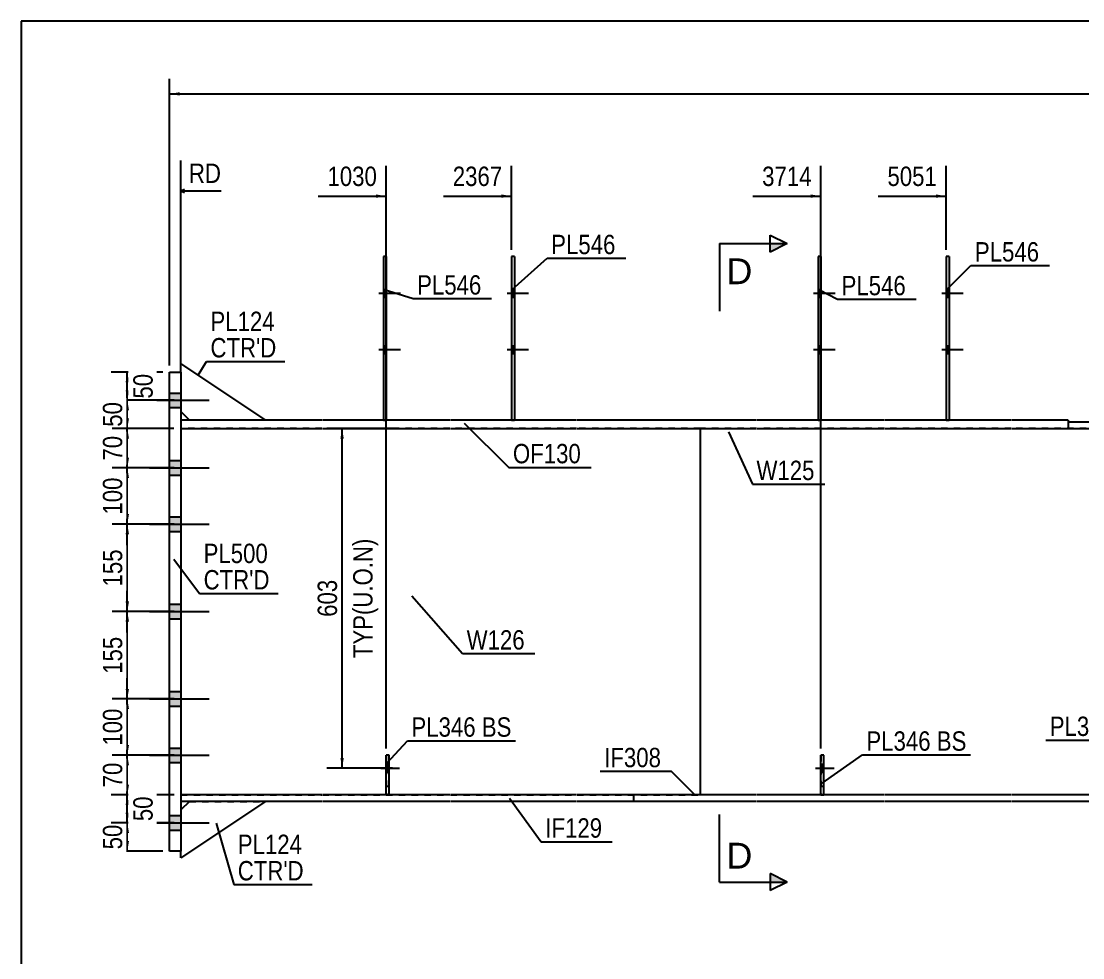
# Model space of a CAD drawing. Header units: millimetres. Extents: x -1024 to -622, y -183 to 94.
# Drawn here: x -1021.9 to -865, y -44.9 to 93.6 of the extents above; entities that cross this region are included whole.
import ezdxf

# ---------------------------------------------------------------- set-up
doc = ezdxf.new("R2010")
doc.units = ezdxf.units.MM
doc.linetypes.add('DXK_LINE_DOT1', pattern=[1.8814, 0.9407, -0.9407])
doc.linetypes.add('DXK_LINE_DOT2', pattern=[3.9198, 1.9599, -1.9599])
doc.styles.add('Arial', font='ARIAL.TTF', dxfattribs={"height": 0.2})
doc.styles.add('Arial Narrow', font='ARIALN.TTF', dxfattribs={"height": 0.2})

# ---------------------------------------------------------------- blocks, each defined once
blk = doc.blocks.new('Unknown-624476722-1210')
at = {"color": 5, "linetype": 'Continuous'}
for p, q in [((-621.94, 93.57), (-1021.94, 93.57)), ((-1021.94, 93.57), (-1021.94, -183.43))]:
    blk.add_line(p, q, dxfattribs=at)
blk = doc.blocks.new('Part-624476722-2063 - 1640')
at = {"color": 2, "linetype": 'Continuous'}
for p, q in [((-949.05, 58.75), (-949.47, 58.75)), ((-949.47, 58.75), (-949.47, 34.58)), ((-949.05, 58.75), (-949.05, 34.58))]:
    blk.add_line(p, q, dxfattribs=at)
at = {"color": 7, "linetype": 'DXK_LINE_DOT1'}
blk.add_line((-949.47, 34.58), (-949.05, 34.58), dxfattribs=at)
blk = doc.blocks.new('Part-624476722-1685 - 1640')
at = {"color": 2, "linetype": 'Continuous'}
for p, q in [((-867.2, 34.33), (-858.87, 34.33)), ((-867.2, 34.33), (-867.2, 33.33)), ((-867.2, 33.33), (-858.87, 33.33)), ((-858.77, 34.33), (-839.93, 34.33)), ((-858.77, 33.33), (-839.93, 33.33)), ((-839.83, 34.33), (-821.25, 34.33)), ((-839.83, 33.33), (-821.25, 33.33)), ((-821.15, 34.33), (-804.48, 34.33)), ((-821.15, 33.33), (-804.48, 33.33)), ((-804.38, 34.33), (-778.11, 34.33)), ((-804.38, 33.33), (-778.11, 33.33)), ((-778.01, 34.33), (-769.68, 34.33)), ((-778.01, 33.33), (-769.68, 33.33)), ((-769.68, 34.33), (-769.68, 33.33))]:
    blk.add_line(p, q, dxfattribs=at)
blk = doc.blocks.new('Part-624476722-1690 - 1640')
at = {"color": 2, "linetype": 'Continuous'}
for p, q in [((-977.5, 34.58), (-998.33, 34.58)), ((-958.57, 34.58), (-977.4, 34.58)), ((-939.88, 34.58), (-958.47, 34.58)), ((-913.25, 34.58), (-939.78, 34.58)), ((-894.32, 34.58), (-913.15, 34.58)), ((-875.63, 34.58), (-894.22, 34.58)), ((-867.2, 34.58), (-875.53, 34.58)), ((-867.2, 34.58), (-867.2, 33.33)), ((-998.33, 33.33), (-977.5, 33.33)), ((-977.4, 33.33), (-958.57, 33.33)), ((-958.47, 33.33), (-939.88, 33.33)), ((-939.78, 33.33), (-913.25, 33.33)), ((-913.15, 33.33), (-894.32, 33.33)), ((-894.22, 33.33), (-875.63, 33.33)), ((-875.53, 33.33), (-867.2, 33.33))]:
    blk.add_line(p, q, dxfattribs=at)
at = {"color": 7, "linetype": 'DXK_LINE_DOT1'}
blk.add_line((-998.33, 34.58), (-998.33, 33.33), dxfattribs=at)
blk = doc.blocks.new('Part-624476722-2114 - 1640')
at = {"color": 2, "linetype": 'Continuous'}
for p, q in [((-1000, 41.67), (-998.33, 41.67)), ((-1000, -29.17), (-1000, 41.67)), ((-998.33, 41.67), (-998.33, -29.17)), ((-998.33, -29.17), (-1000, -29.17))]:
    blk.add_line(p, q, dxfattribs=at)
blk = doc.blocks.new('Part-624476722-1717 - 1640')
at = {"color": 2, "linetype": 'Continuous'}
blk.add_line((-921.58, 33.33), (-921.58, -20.83), dxfattribs=at)
at = {"color": 7, "linetype": 'DXK_LINE_DOT1'}
for p, q in [((-913.25, 33.33), (-921.58, 33.33)), ((-894.32, 33.33), (-913.15, 33.33)), ((-875.63, 33.33), (-894.22, 33.33)), ((-858.87, 33.33), (-875.53, 33.33)), ((-839.93, 33.33), (-858.77, 33.33)), ((-821.25, 33.33), (-839.83, 33.33)), ((-804.48, 33.33), (-821.15, 33.33)), ((-796.03, 33.33), (-804.38, 33.33)), ((-796.03, 33.33), (-796.03, -20.83)), ((-913.25, -20.83), (-921.58, -20.83)), ((-894.32, -20.83), (-913.15, -20.83)), ((-875.63, -20.83), (-894.22, -20.83)), ((-858.87, -20.83), (-875.53, -20.83)), ((-839.93, -20.83), (-858.77, -20.83)), ((-821.25, -20.83), (-839.83, -20.83)), ((-804.48, -20.83), (-821.15, -20.83)), ((-796.03, -20.83), (-804.38, -20.83))]:
    blk.add_line(p, q, dxfattribs=at)
blk = doc.blocks.new('Part-624476722-1739 - 1640')
at = {"color": 7, "linetype": 'DXK_LINE_DOT1'}
for p, q in [((-977.5, 33.33), (-998.33, 33.33)), ((-998.33, 33.33), (-998.33, -20.83)), ((-958.57, 33.33), (-977.4, 33.33)), ((-939.88, 33.33), (-958.47, 33.33)), ((-921.58, 33.33), (-939.78, 33.33)), ((-998.33, -20.83), (-977.5, -20.83)), ((-977.4, -20.83), (-958.57, -20.83)), ((-958.47, -20.83), (-939.88, -20.83)), ((-939.78, -20.83), (-921.58, -20.83))]:
    blk.add_line(p, q, dxfattribs=at)
at = {"color": 2, "linetype": 'Continuous'}
blk.add_line((-921.58, 33.33), (-921.58, -20.83), dxfattribs=at)
blk = doc.blocks.new('Part-624476722-1761 - 1640')
at = {"color": 2, "linetype": 'Continuous'}
for p, q in [((-913.25, -20.83), (-931.45, -20.83)), ((-931.45, -20.83), (-931.45, -21.83)), ((-913.25, -21.83), (-931.45, -21.83)), ((-894.32, -20.83), (-913.15, -20.83)), ((-894.32, -21.83), (-913.15, -21.83)), ((-875.63, -20.83), (-894.22, -20.83)), ((-875.63, -21.83), (-894.22, -21.83)), ((-858.87, -20.83), (-875.53, -20.83)), ((-858.87, -21.83), (-875.53, -21.83)), ((-839.93, -20.83), (-858.77, -20.83)), ((-839.93, -21.83), (-858.77, -21.83)), ((-821.25, -20.83), (-839.83, -20.83)), ((-821.25, -21.83), (-839.83, -21.83)), ((-812.82, -20.83), (-821.15, -20.83)), ((-812.82, -21.83), (-821.15, -21.83)), ((-812.82, -20.83), (-812.82, -21.83))]:
    blk.add_line(p, q, dxfattribs=at)
blk = doc.blocks.new('Part-624476722-1805 - 1640')
at = {"color": 2, "linetype": 'Continuous'}
for p, q in [((-977.5, -20.83), (-998.33, -20.83)), ((-977.5, -21.83), (-998.33, -21.83)), ((-958.57, -20.83), (-977.4, -20.83)), ((-958.57, -21.83), (-977.4, -21.83)), ((-939.88, -20.83), (-958.47, -20.83)), ((-939.88, -21.83), (-958.47, -21.83)), ((-931.45, -20.83), (-939.78, -20.83)), ((-931.45, -21.83), (-939.78, -21.83)), ((-931.45, -20.83), (-931.45, -21.83))]:
    blk.add_line(p, q, dxfattribs=at)
blk = doc.blocks.new('Part-624476722-2016 - 1640')
at = {"color": 2, "linetype": 'Continuous'}
for p, q in [((-903.73, 58.75), (-904.15, 58.75)), ((-904.15, 58.75), (-904.15, 34.58)), ((-903.73, 58.75), (-903.73, 34.58))]:
    blk.add_line(p, q, dxfattribs=at)
at = {"color": 7, "linetype": 'DXK_LINE_DOT1'}
blk.add_line((-904.15, 34.58), (-903.73, 34.58), dxfattribs=at)
blk = doc.blocks.new('Part-624476722-2192 - 1640')
at = {"color": 7, "linetype": 'DXK_LINE_DOT1'}
for p, q in [((-967.98, -14.97), (-967.98, -20.81)), ((-967.57, -14.97), (-967.98, -14.97)), ((-967.57, -20.81), (-967.57, -14.97)), ((-967.98, -20.81), (-967.57, -20.81))]:
    blk.add_line(p, q, dxfattribs=at)
blk = doc.blocks.new('Bolt-624476722-2256 - 1640')
at = {"linetype": 'Continuous'}
for points in [[(-949.05, 52.75), (-949.05, 53.91), (-949.47, 53.91), (-949.47, 52.75)], [(-949.05, 52.75), (-949.05, 53.91), (-949.47, 53.91), (-949.47, 52.75)], [(-949.05, 44.41), (-949.05, 45.58), (-949.47, 45.58), (-949.47, 44.41)], [(-949.05, 44.41), (-949.05, 45.58), (-949.47, 45.58), (-949.47, 44.41)]]:
    blk.add_hatch(color=3, dxfattribs=at).paths.add_polyline_path(points)
at = {"color": 3, "linetype": 'Continuous'}
for p, q in [((-949.47, 53.91), (-949.05, 53.91)), ((-949.47, 53.91), (-949.05, 53.91)), ((-950.13, 53.33), (-946.97, 53.33)), ((-950.13, 53.33), (-946.97, 53.33)), ((-949.47, 52.75), (-949.05, 52.75)), ((-949.47, 52.75), (-949.05, 52.75)), ((-949.47, 45.58), (-949.05, 45.58)), ((-949.47, 45.58), (-949.05, 45.58)), ((-950.13, 45), (-946.97, 45)), ((-950.13, 45), (-946.97, 45)), ((-949.47, 44.41), (-949.05, 44.41)), ((-949.47, 44.41), (-949.05, 44.41))]:
    blk.add_line(p, q, dxfattribs=at)
blk = doc.blocks.new('Part-624476722-2021 - 1640')
at = {"color": 2, "linetype": 'Continuous'}
for p, q in [((-967.98, 58.75), (-968.4, 58.75)), ((-968.4, 58.75), (-968.4, 34.58)), ((-967.98, 58.75), (-967.98, 34.58))]:
    blk.add_line(p, q, dxfattribs=at)
at = {"color": 7, "linetype": 'DXK_LINE_DOT1'}
blk.add_line((-968.4, 34.58), (-967.98, 34.58), dxfattribs=at)
blk = doc.blocks.new('Part-624476722-2058 - 1640')
at = {"color": 2, "linetype": 'Continuous'}
for p, q in [((-884.8, 58.75), (-885.22, 58.75)), ((-885.22, 58.75), (-885.22, 34.58)), ((-884.8, 58.75), (-884.8, 34.58))]:
    blk.add_line(p, q, dxfattribs=at)
at = {"color": 7, "linetype": 'DXK_LINE_DOT1'}
blk.add_line((-885.22, 34.58), (-884.8, 34.58), dxfattribs=at)
blk = doc.blocks.new('Part-624476722-2143 - 1640')
at = {"color": 2, "linetype": 'Continuous'}
for p, q in [((-998.33, 41.67), (-998.33, 42.92)), ((-998.33, 42.92), (-985.83, 34.58)), ((-998.33, 35.83), (-997.08, 34.58))]:
    blk.add_line(p, q, dxfattribs=at)
at = {"color": 7, "linetype": 'DXK_LINE_DOT1'}
for p, q in [((-998.33, 41.67), (-998.33, 35.83)), ((-985.83, 34.58), (-997.08, 34.58))]:
    blk.add_line(p, q, dxfattribs=at)
blk = doc.blocks.new('Part-624476722-2148 - 1640')
at = {"color": 2, "linetype": 'Continuous'}
for p, q in [((-985.83, -21.83), (-998.33, -30.17)), ((-997.08, -21.83), (-998.33, -23.08)), ((-998.33, -30.17), (-998.33, -29.17))]:
    blk.add_line(p, q, dxfattribs=at)
at = {"color": 7, "linetype": 'DXK_LINE_DOT1'}
blk.add_line((-997.08, -21.83), (-985.83, -21.83), dxfattribs=at)
blk = doc.blocks.new('Part-624476722-2170 - 1640')
at = {"color": 2, "linetype": 'Continuous'}
for p, q in [((-967.98, -20.81), (-967.98, -14.97)), ((-967.57, -14.97), (-967.98, -14.97)), ((-967.57, -20.81), (-967.57, -14.97)), ((-967.98, -20.81), (-967.57, -20.81))]:
    blk.add_line(p, q, dxfattribs=at)
at = {"color": 7, "linetype": 'DXK_LINE_DOT1'}
blk.add_line((-967.98, -19.56), (-967.57, -19.56), dxfattribs=at)
blk = doc.blocks.new('Part-624476722-2197 - 1640')
at = {"color": 2, "linetype": 'Continuous'}
for p, q in [((-903.73, -20.83), (-903.73, -15)), ((-903.32, -15), (-903.73, -15)), ((-903.32, -20.83), (-903.32, -15))]:
    blk.add_line(p, q, dxfattribs=at)
at = {"color": 7, "linetype": 'DXK_LINE_DOT1'}
for p, q in [((-903.73, -19.58), (-903.32, -19.58)), ((-903.73, -20.83), (-903.32, -20.83))]:
    blk.add_line(p, q, dxfattribs=at)
blk = doc.blocks.new('Part-624476722-2202 - 1640')
at = {"color": 7, "linetype": 'DXK_LINE_DOT1'}
for p, q in [((-903.73, -15), (-903.73, -20.83)), ((-903.32, -15), (-903.73, -15)), ((-903.32, -20.83), (-903.32, -15))]:
    blk.add_line(p, q, dxfattribs=at)
blk = doc.blocks.new('Bolt-624476722-2250 - 1640')
at = {"linetype": 'Continuous'}
for points in [[(-903.73, 52.75), (-903.73, 53.91), (-904.15, 53.91), (-904.15, 52.75)], [(-903.73, 52.75), (-903.73, 53.91), (-904.15, 53.91), (-904.15, 52.75)], [(-903.73, 44.41), (-903.73, 45.58), (-904.15, 45.58), (-904.15, 44.41)], [(-903.73, 44.41), (-903.73, 45.58), (-904.15, 45.58), (-904.15, 44.41)]]:
    blk.add_hatch(color=3, dxfattribs=at).paths.add_polyline_path(points)
at = {"color": 3, "linetype": 'Continuous'}
for p, q in [((-904.15, 53.91), (-903.73, 53.91)), ((-904.15, 53.91), (-903.73, 53.91)), ((-904.82, 53.33), (-901.65, 53.33)), ((-904.82, 53.33), (-901.65, 53.33)), ((-904.15, 52.75), (-903.73, 52.75)), ((-904.15, 52.75), (-903.73, 52.75)), ((-904.15, 45.58), (-903.73, 45.58)), ((-904.15, 45.58), (-903.73, 45.58)), ((-904.82, 45), (-901.65, 45)), ((-904.82, 45), (-901.65, 45)), ((-904.15, 44.41), (-903.73, 44.41)), ((-904.15, 44.41), (-903.73, 44.41))]:
    blk.add_line(p, q, dxfattribs=at)
blk = doc.blocks.new('Bolt-624476722-2251 - 1640')
at = {"linetype": 'Continuous'}
for points in [[(-967.98, 52.75), (-967.98, 53.91), (-968.4, 53.91), (-968.4, 52.75)], [(-967.98, 52.75), (-967.98, 53.91), (-968.4, 53.91), (-968.4, 52.75)], [(-967.98, 44.41), (-967.98, 45.58), (-968.4, 45.58), (-968.4, 44.41)], [(-967.98, 44.41), (-967.98, 45.58), (-968.4, 45.58), (-968.4, 44.41)]]:
    blk.add_hatch(color=3, dxfattribs=at).paths.add_polyline_path(points)
at = {"color": 3, "linetype": 'Continuous'}
for p, q in [((-968.4, 53.91), (-967.98, 53.91)), ((-968.4, 53.91), (-967.98, 53.91)), ((-969.07, 53.33), (-965.9, 53.33)), ((-969.07, 53.33), (-965.9, 53.33)), ((-968.4, 52.75), (-967.98, 52.75)), ((-968.4, 52.75), (-967.98, 52.75)), ((-968.4, 45.58), (-967.98, 45.58)), ((-968.4, 45.58), (-967.98, 45.58)), ((-969.07, 45), (-965.9, 45)), ((-969.07, 45), (-965.9, 45)), ((-968.4, 44.41), (-967.98, 44.41)), ((-968.4, 44.41), (-967.98, 44.41))]:
    blk.add_line(p, q, dxfattribs=at)
blk = doc.blocks.new('Bolt-624476722-2255 - 1640')
at = {"linetype": 'Continuous'}
for points in [[(-884.8, 52.75), (-884.8, 53.91), (-885.22, 53.91), (-885.22, 52.75)], [(-884.8, 52.75), (-884.8, 53.91), (-885.22, 53.91), (-885.22, 52.75)], [(-884.8, 44.41), (-884.8, 45.58), (-885.22, 45.58), (-885.22, 44.41)], [(-884.8, 44.41), (-884.8, 45.58), (-885.22, 45.58), (-885.22, 44.41)]]:
    blk.add_hatch(color=3, dxfattribs=at).paths.add_polyline_path(points)
at = {"color": 3, "linetype": 'Continuous'}
for p, q in [((-885.22, 53.91), (-884.8, 53.91)), ((-885.22, 53.91), (-884.8, 53.91)), ((-885.88, 53.33), (-882.72, 53.33)), ((-885.88, 53.33), (-882.72, 53.33)), ((-885.22, 52.75), (-884.8, 52.75)), ((-885.22, 52.75), (-884.8, 52.75)), ((-885.22, 45.58), (-884.8, 45.58)), ((-885.22, 45.58), (-884.8, 45.58)), ((-885.88, 45), (-882.72, 45)), ((-885.88, 45), (-882.72, 45)), ((-885.22, 44.41), (-884.8, 44.41)), ((-885.22, 44.41), (-884.8, 44.41))]:
    blk.add_line(p, q, dxfattribs=at)
blk = doc.blocks.new('Bolt-624476722-2258 - 1640')
at = {"linetype": 'Continuous'}
for points in [[(-1000, 38.58), (-1000, 36.42), (-998.33, 36.42), (-998.33, 38.58)], [(-1000, 38.58), (-1000, 36.42), (-998.33, 36.42), (-998.33, 38.58)], [(-1000, 28.58), (-1000, 26.42), (-998.33, 26.42), (-998.33, 28.58)], [(-1000, 28.58), (-1000, 26.42), (-998.33, 26.42), (-998.33, 28.58)], [(-1000, 20.25), (-1000, 18.08), (-998.33, 18.08), (-998.33, 20.25)], [(-1000, 20.25), (-1000, 18.08), (-998.33, 18.08), (-998.33, 20.25)], [(-1000, 7.33), (-1000, 5.17), (-998.33, 5.17), (-998.33, 7.33)], [(-1000, 7.33), (-1000, 5.17), (-998.33, 5.17), (-998.33, 7.33)], [(-1000, -5.58), (-1000, -7.75), (-998.33, -7.75), (-998.33, -5.58)], [(-1000, -5.58), (-1000, -7.75), (-998.33, -7.75), (-998.33, -5.58)], [(-1000, -13.92), (-1000, -16.08), (-998.33, -16.08), (-998.33, -13.92)], [(-1000, -13.92), (-1000, -16.08), (-998.33, -16.08), (-998.33, -13.92)], [(-1000, -23.92), (-1000, -26.08), (-998.33, -26.08), (-998.33, -23.92)], [(-1000, -23.92), (-1000, -26.08), (-998.33, -26.08), (-998.33, -23.92)]]:
    blk.add_hatch(color=3, dxfattribs=at).paths.add_polyline_path(points)
at = {"color": 3, "linetype": 'Continuous'}
for p, q in [((-1000, 38.58), (-998.33, 38.58)), ((-1000, 38.58), (-998.33, 38.58)), ((-1002.99, 37.5), (-994.17, 37.5)), ((-1002.99, 37.5), (-994.17, 37.5)), ((-1000, 36.42), (-998.33, 36.42)), ((-1000, 36.42), (-998.33, 36.42)), ((-1000, 28.58), (-998.33, 28.58)), ((-1000, 28.58), (-998.33, 28.58)), ((-1002.99, 27.5), (-994.17, 27.5)), ((-1002.99, 27.5), (-994.17, 27.5)), ((-1000, 26.42), (-998.33, 26.42)), ((-1000, 26.42), (-998.33, 26.42)), ((-1002.99, 19.17), (-994.17, 19.17)), ((-1002.99, 19.17), (-994.17, 19.17)), ((-1000, 20.25), (-998.33, 20.25)), ((-1000, 20.25), (-998.33, 20.25)), ((-1000, 18.08), (-998.33, 18.08)), ((-1000, 18.08), (-998.33, 18.08)), ((-1000, 7.33), (-998.33, 7.33)), ((-1000, 7.33), (-998.33, 7.33)), ((-1002.99, 6.25), (-994.17, 6.25)), ((-1002.99, 6.25), (-994.17, 6.25)), ((-1000, 5.17), (-998.33, 5.17)), ((-1000, 5.17), (-998.33, 5.17)), ((-1000, -5.58), (-998.33, -5.58)), ((-1000, -5.58), (-998.33, -5.58)), ((-1002.99, -6.67), (-994.17, -6.67)), ((-1002.99, -6.67), (-994.17, -6.67)), ((-1000, -7.75), (-998.33, -7.75)), ((-1000, -7.75), (-998.33, -7.75)), ((-1000, -13.92), (-998.33, -13.92)), ((-1000, -13.92), (-998.33, -13.92)), ((-1002.99, -15), (-994.17, -15)), ((-1002.99, -15), (-994.17, -15)), ((-1000, -16.08), (-998.33, -16.08)), ((-1000, -16.08), (-998.33, -16.08)), ((-1002.99, -25), (-994.17, -25)), ((-1002.99, -25), (-994.17, -25)), ((-1000, -23.92), (-998.33, -23.92)), ((-1000, -23.92), (-998.33, -23.92)), ((-1000, -26.08), (-998.33, -26.08)), ((-1000, -26.08), (-998.33, -26.08))]:
    blk.add_line(p, q, dxfattribs=at)
blk = doc.blocks.new('Bolt-624476722-2259 - 1640')
at = {"linetype": 'Continuous'}
blk.add_hatch(color=3, dxfattribs=at).paths.add_polyline_path([(-967.57, -17.47), (-967.57, -16.31), (-967.98, -16.31), (-967.98, -17.47)])
at = {"color": 3, "linetype": 'Continuous'}
for p, q in [((-968.78, -16.89), (-966.03, -16.89)), ((-967.98, -16.31), (-967.57, -16.31)), ((-967.98, -17.47), (-967.57, -17.47))]:
    blk.add_line(p, q, dxfattribs=at)
blk = doc.blocks.new('Bolt-624476722-2260 - 1640')
at = {"color": 3, "linetype": 'DXK_LINE_DOT2'}
for p, q in [((-968.78, -16.89), (-966.03, -16.89)), ((-967.98, -16.31), (-967.57, -16.31)), ((-967.98, -17.47), (-967.57, -17.47))]:
    blk.add_line(p, q, dxfattribs=at)
blk = doc.blocks.new('Bolt-624476722-2261 - 1640')
at = {"linetype": 'Continuous'}
blk.add_hatch(color=3, dxfattribs=at).paths.add_polyline_path([(-903.32, -17.5), (-903.32, -16.33), (-903.73, -16.33), (-903.73, -17.5)])
at = {"color": 3, "linetype": 'Continuous'}
for p, q in [((-904.52, -16.92), (-901.77, -16.92)), ((-903.73, -16.33), (-903.32, -16.33)), ((-903.73, -17.5), (-903.32, -17.5))]:
    blk.add_line(p, q, dxfattribs=at)
blk = doc.blocks.new('Bolt-624476722-2262 - 1640')
at = {"color": 3, "linetype": 'DXK_LINE_DOT2'}
for p, q in [((-904.52, -16.92), (-901.77, -16.92)), ((-903.73, -16.33), (-903.32, -16.33)), ((-903.73, -17.5), (-903.32, -17.5))]:
    blk.add_line(p, q, dxfattribs=at)
blk = doc.blocks.new('StraightDimension-624476722-5267 - 1640')
at = {"linetype": 'Continuous'}
for points in [[(-1006.51, 4.75), (-1006.26, 6.25), (-1006.01, 4.75)], [(-1006.01, -5.17), (-1006.26, -6.67), (-1006.51, -5.17)]]:
    blk.add_hatch(color=7, dxfattribs=at).paths.add_polyline_path(points)
at = {"color": 7, "linetype": 'Continuous'}
for p, q in [((-999.33, 6.25), (-1008.51, 6.25)), ((-1006.26, -6.67), (-1006.26, 6.25)), ((-999.33, -6.67), (-1008.51, -6.67))]:
    blk.add_line(p, q, dxfattribs=at)
at = {"color": 0}
blk.add_wipeout([(-1006.41, 3.13), (-1010.61, 3.13), (-1010.61, -3.55), (-1006.41, -3.55)], dxfattribs=at)
at = {"color": 3, "style": 'Arial Narrow'}
blk.add_text('155', height=2.863, rotation=90.0002, dxfattribs=at).set_placement((-1007.01, -2.95))
blk = doc.blocks.new('StraightDimension-624476722-5262 - 1640')
at = {"linetype": 'Continuous'}
for points in [[(-1006.51, 40.17), (-1006.26, 41.67), (-1006.01, 40.17)], [(-1006.01, 39), (-1006.26, 37.5), (-1006.51, 39)]]:
    blk.add_hatch(color=7, dxfattribs=at).paths.add_polyline_path(points)
at = {"color": 7, "linetype": 'Continuous'}
for p, q in [((-1001, 41.67), (-1008.66, 41.67)), ((-1006.26, 37.5), (-1006.26, 41.67)), ((-999.33, 37.5), (-1008.66, 37.5))]:
    blk.add_line(p, q, dxfattribs=at)
at = {"color": 0}
blk.add_wipeout([(-1001.91, 42.01), (-1006.11, 42.01), (-1006.11, 37.16), (-1001.91, 37.16)], dxfattribs=at)
at = {"color": 3, "style": 'Arial Narrow'}
blk.add_text('50', height=2.863, rotation=90.0002, dxfattribs=at).set_placement((-1002.51, 37.76))
blk = doc.blocks.new('StraightDimension-624476722-5271 - 1640')
at = {"linetype": 'Continuous'}
for points in [[(-1006.51, -26.5), (-1006.26, -25), (-1006.01, -26.5)], [(-1006.01, -27.67), (-1006.26, -29.17), (-1006.51, -27.67)]]:
    blk.add_hatch(color=7, dxfattribs=at).paths.add_polyline_path(points)
at = {"color": 7, "linetype": 'Continuous'}
for p, q in [((-999.33, -25), (-1008.51, -25)), ((-1006.26, -29.17), (-1006.26, -25)), ((-1001, -29.17), (-1008.51, -29.17))]:
    blk.add_line(p, q, dxfattribs=at)
at = {"color": 0}
blk.add_wipeout([(-1006.41, -24.65), (-1010.61, -24.65), (-1010.61, -29.51), (-1006.41, -29.51)], dxfattribs=at)
at = {"color": 3, "style": 'Arial Narrow'}
blk.add_text('50', height=2.863, rotation=90.0002, dxfattribs=at).set_placement((-1007.01, -28.91))
blk = doc.blocks.new('StraightDimension-624476722-5266 - 1640')
at = {"linetype": 'Continuous'}
for points in [[(-1006.51, 17.67), (-1006.26, 19.17), (-1006.01, 17.67)], [(-1006.01, 7.75), (-1006.26, 6.25), (-1006.51, 7.75)]]:
    blk.add_hatch(color=7, dxfattribs=at).paths.add_polyline_path(points)
at = {"color": 7, "linetype": 'Continuous'}
for p, q in [((-999.33, 19.17), (-1008.51, 19.17)), ((-1006.26, 6.25), (-1006.26, 19.17)), ((-999.33, 6.25), (-1008.51, 6.25))]:
    blk.add_line(p, q, dxfattribs=at)
at = {"color": 0}
blk.add_wipeout([(-1006.41, 16.05), (-1010.61, 16.05), (-1010.61, 9.37), (-1006.41, 9.37)], dxfattribs=at)
at = {"color": 3, "style": 'Arial Narrow'}
blk.add_text('155', height=2.863, rotation=90.0002, dxfattribs=at).set_placement((-1007.01, 9.97))
blk = doc.blocks.new('StraightDimension-624476722-2343 - 1640')
at = {"linetype": 'Continuous'}
blk.add_hatch(color=7, dxfattribs=at).paths.add_polyline_path([(-886.72, 67.95), (-885.22, 67.7), (-886.72, 67.45)])
at = {"color": 7, "linetype": 'Continuous'}
for p, q in [((-885.22, 59.75), (-885.22, 72.2)), ((-895.28, 67.7), (-885.22, 67.7))]:
    blk.add_line(p, q, dxfattribs=at)
at = {"color": 0}
blk.add_wipeout([(-885.99, 68.6), (-885.99, 72.8), (-894.5, 72.8), (-894.5, 68.6)], dxfattribs=at)
at = {"color": 3, "style": 'Arial Narrow'}
blk.add_text('5051', height=2.863, dxfattribs=at).set_placement((-893.9, 69.2))
blk = doc.blocks.new('StraightDimension-624476722-2344 - 1640')
at = {"linetype": 'Continuous'}
blk.add_hatch(color=7, dxfattribs=at).paths.add_polyline_path([(-905.23, 67.95), (-903.73, 67.7), (-905.23, 67.45)])
at = {"color": 7, "linetype": 'Continuous'}
for p, q in [((-903.73, -14), (-903.73, 72.2)), ((-913.79, 67.7), (-903.73, 67.7))]:
    blk.add_line(p, q, dxfattribs=at)
at = {"color": 0}
blk.add_wipeout([(-904.51, 68.6), (-904.51, 72.8), (-913.02, 72.8), (-913.02, 68.6)], dxfattribs=at)
at = {"color": 3, "style": 'Arial Narrow'}
blk.add_text('3714', height=2.863, dxfattribs=at).set_placement((-912.42, 69.2))
blk = doc.blocks.new('StraightDimension-624476722-2345 - 1640')
at = {"linetype": 'Continuous'}
blk.add_hatch(color=7, dxfattribs=at).paths.add_polyline_path([(-950.97, 67.95), (-949.47, 67.7), (-950.97, 67.45)])
at = {"color": 7, "linetype": 'Continuous'}
for p, q in [((-949.47, 59.75), (-949.47, 72.2)), ((-959.53, 67.7), (-949.47, 67.7))]:
    blk.add_line(p, q, dxfattribs=at)
at = {"color": 0}
blk.add_wipeout([(-950.24, 68.6), (-950.24, 72.8), (-958.75, 72.8), (-958.75, 68.6)], dxfattribs=at)
at = {"color": 3, "style": 'Arial Narrow'}
blk.add_text('2367', height=2.863, dxfattribs=at).set_placement((-958.15, 69.2))
blk = doc.blocks.new('StraightDimension-624476722-2346 - 1640')
at = {"linetype": 'Continuous'}
blk.add_hatch(color=7, dxfattribs=at).paths.add_polyline_path([(-969.48, 67.95), (-967.98, 67.7), (-969.48, 67.45)])
at = {"color": 7, "linetype": 'Continuous'}
for p, q in [((-967.98, -13.97), (-967.98, 72.2)), ((-978.05, 67.7), (-967.98, 67.7))]:
    blk.add_line(p, q, dxfattribs=at)
at = {"color": 0, "linetype": 'Continuous'}
blk.add_wipeout([(-991.8, 69.05), (-991.8, 73.25), (-997.75, 73.25), (-997.75, 69.05)], dxfattribs=at)
at = {"color": 7, "linetype": 'Continuous'}
for p, q in [((-998.33, 42.67), (-998.33, 72.95)), ((-997.83, 68.7), (-998.33, 68.45)), ((-997.83, 68.2), (-998.33, 68.45)), ((-992.4, 68.45), (-998.33, 68.45))]:
    blk.add_line(p, q, dxfattribs=at)
at = {"color": 3, "linetype": 'Continuous', "style": 'Arial Narrow'}
blk.add_text('RD', height=2.863, dxfattribs=at).set_placement((-997.15, 69.65))
at = {"color": 0}
blk.add_wipeout([(-968.76, 68.6), (-968.76, 72.8), (-977.27, 72.8), (-977.27, 68.6)], dxfattribs=at)
at = {"color": 3, "style": 'Arial Narrow'}
blk.add_text('1030', height=2.863, dxfattribs=at).set_placement((-976.67, 69.2))
blk = doc.blocks.new('StraightDimension-624476722-2814 - 1640')
at = {"linetype": 'Continuous'}
for points in [[(-974.76, 31.83), (-974.51, 33.33), (-974.26, 31.83)], [(-974.26, -15.39), (-974.51, -16.89), (-974.76, -15.39)]]:
    blk.add_hatch(color=7, dxfattribs=at).paths.add_polyline_path(points)
at = {"color": 7, "linetype": 'Continuous'}
for p, q in [((-967.05, 33.33), (-976.76, 33.33)), ((-974.51, -16.89), (-974.51, 33.33)), ((-967.05, -16.89), (-976.76, -16.89))]:
    blk.add_line(p, q, dxfattribs=at)
at = {"color": 0, "linetype": 'Continuous'}
blk.add_wipeout([(-969.41, 17.67), (-973.61, 17.67), (-973.61, -1.23), (-969.41, -1.23)], dxfattribs=at)
at = {"color": 3, "linetype": 'Continuous', "style": 'Arial Narrow'}
blk.add_text('TYP(U.O.N)', height=2.863, rotation=90.0002, dxfattribs=at).set_placement((-970.01, -0.63))
at = {"color": 0}
blk.add_wipeout([(-974.66, 11.56), (-978.86, 11.56), (-978.86, 4.88), (-974.66, 4.88)], dxfattribs=at)
at = {"color": 3, "style": 'Arial Narrow'}
blk.add_text('603', height=2.863, rotation=90.0002, dxfattribs=at).set_placement((-975.26, 5.48))
blk = doc.blocks.new('StraightDimension-624476722-5263 - 1640')
at = {"linetype": 'Continuous'}
for points in [[(-1006.51, 36), (-1006.26, 37.5), (-1006.01, 36)], [(-1006.01, 34.83), (-1006.26, 33.33), (-1006.51, 34.83)]]:
    blk.add_hatch(color=7, dxfattribs=at).paths.add_polyline_path(points)
at = {"color": 7, "linetype": 'Continuous'}
for p, q in [((-999.33, 37.5), (-1008.51, 37.5)), ((-1006.26, 33.33), (-1006.26, 37.5)), ((-999.37, 33.33), (-1008.51, 33.33))]:
    blk.add_line(p, q, dxfattribs=at)
at = {"color": 0}
blk.add_wipeout([(-1006.41, 37.85), (-1010.61, 37.85), (-1010.61, 32.99), (-1006.41, 32.99)], dxfattribs=at)
at = {"color": 3, "style": 'Arial Narrow'}
blk.add_text('50', height=2.863, rotation=90.0002, dxfattribs=at).set_placement((-1007.01, 33.59))
blk = doc.blocks.new('StraightDimension-624476722-5264 - 1640')
at = {"linetype": 'Continuous'}
for points in [[(-1006.51, 31.83), (-1006.26, 33.33), (-1006.01, 31.83)], [(-1006.01, 29.01), (-1006.26, 27.51), (-1006.51, 29.01)]]:
    blk.add_hatch(color=7, dxfattribs=at).paths.add_polyline_path(points)
at = {"color": 7, "linetype": 'Continuous'}
for p, q in [((-999.37, 33.33), (-1008.51, 33.33)), ((-1006.26, 27.51), (-1006.26, 33.33)), ((-999.33, 27.51), (-1008.51, 27.51))]:
    blk.add_line(p, q, dxfattribs=at)
at = {"color": 0}
blk.add_wipeout([(-1006.41, 32.85), (-1010.61, 32.85), (-1010.61, 27.99), (-1006.41, 27.99)], dxfattribs=at)
at = {"color": 3, "style": 'Arial Narrow'}
blk.add_text('70', height=2.863, rotation=90.0002, dxfattribs=at).set_placement((-1007.01, 28.59))
blk = doc.blocks.new('StraightDimension-624476722-5265 - 1640')
at = {"linetype": 'Continuous'}
for points in [[(-1006.51, 26.01), (-1006.26, 27.51), (-1006.01, 26.01)], [(-1006.01, 20.67), (-1006.26, 19.17), (-1006.51, 20.67)]]:
    blk.add_hatch(color=7, dxfattribs=at).paths.add_polyline_path(points)
at = {"color": 7, "linetype": 'Continuous'}
for p, q in [((-999.33, 27.51), (-1008.51, 27.51)), ((-1006.26, 19.17), (-1006.26, 27.51)), ((-999.33, 19.17), (-1008.51, 19.17))]:
    blk.add_line(p, q, dxfattribs=at)
at = {"color": 0}
blk.add_wipeout([(-1006.41, 26.68), (-1010.61, 26.68), (-1010.61, 20), (-1006.41, 20)], dxfattribs=at)
at = {"color": 3, "style": 'Arial Narrow'}
blk.add_text('100', height=2.863, rotation=90.0002, dxfattribs=at).set_placement((-1007.01, 20.6))
blk = doc.blocks.new('StraightDimension-624476722-5268 - 1640')
at = {"linetype": 'Continuous'}
for points in [[(-1006.51, -8.17), (-1006.26, -6.67), (-1006.01, -8.17)], [(-1006.01, -13.5), (-1006.26, -15), (-1006.51, -13.5)]]:
    blk.add_hatch(color=7, dxfattribs=at).paths.add_polyline_path(points)
at = {"color": 7, "linetype": 'Continuous'}
for p, q in [((-999.33, -6.67), (-1008.51, -6.67)), ((-1006.26, -15), (-1006.26, -6.67)), ((-999.33, -15), (-1008.51, -15))]:
    blk.add_line(p, q, dxfattribs=at)
at = {"color": 0}
blk.add_wipeout([(-1006.41, -7.49), (-1010.61, -7.49), (-1010.61, -14.17), (-1006.41, -14.17)], dxfattribs=at)
at = {"color": 3, "style": 'Arial Narrow'}
blk.add_text('100', height=2.863, rotation=90.0002, dxfattribs=at).set_placement((-1007.01, -13.57))
blk = doc.blocks.new('StraightDimension-624476722-5269 - 1640')
at = {"linetype": 'Continuous'}
for points in [[(-1006.51, -16.5), (-1006.26, -15), (-1006.01, -16.5)], [(-1006.01, -19.33), (-1006.26, -20.83), (-1006.51, -19.33)]]:
    blk.add_hatch(color=7, dxfattribs=at).paths.add_polyline_path(points)
at = {"color": 7, "linetype": 'Continuous'}
for p, q in [((-999.33, -15), (-1008.51, -15)), ((-1006.26, -20.83), (-1006.26, -15)), ((-999.33, -20.83), (-1008.51, -20.83))]:
    blk.add_line(p, q, dxfattribs=at)
at = {"color": 0}
blk.add_wipeout([(-1006.41, -15.49), (-1010.61, -15.49), (-1010.61, -20.34), (-1006.41, -20.34)], dxfattribs=at)
at = {"color": 3, "style": 'Arial Narrow'}
blk.add_text('70', height=2.863, rotation=90.0002, dxfattribs=at).set_placement((-1007.01, -19.74))
blk = doc.blocks.new('StraightDimension-624476722-5270 - 1640')
at = {"linetype": 'Continuous'}
for points in [[(-1006.51, -22.33), (-1006.26, -20.83), (-1006.01, -22.33)], [(-1006.01, -23.5), (-1006.26, -25), (-1006.51, -23.5)]]:
    blk.add_hatch(color=7, dxfattribs=at).paths.add_polyline_path(points)
at = {"color": 7, "linetype": 'Continuous'}
for p, q in [((-999.33, -20.83), (-1008.66, -20.83)), ((-1006.26, -25), (-1006.26, -20.83)), ((-999.33, -25), (-1008.66, -25))]:
    blk.add_line(p, q, dxfattribs=at)
at = {"color": 0}
blk.add_wipeout([(-1001.91, -20.49), (-1006.11, -20.49), (-1006.11, -25.34), (-1001.91, -25.34)], dxfattribs=at)
at = {"color": 3, "style": 'Arial Narrow'}
blk.add_text('50', height=2.863, rotation=90.0002, dxfattribs=at).set_placement((-1002.51, -24.74))
blk = doc.blocks.new('StraightDimension-624476722-7297 - 1640')
at = {"linetype": 'Continuous'}
blk.add_hatch(color=7, dxfattribs=at).paths.add_polyline_path([(-998.5, 82.57), (-1000, 82.82), (-998.5, 83.07)])
at = {"color": 7, "linetype": 'Continuous'}
for p, q in [((-1000, 42.67), (-1000, 85.07)), ((-1000, 82.82), (-643.73, 82.82))]:
    blk.add_line(p, q, dxfattribs=at)
blk = doc.blocks.new('Mark-624476722-1686 - 1640')
at = {"color": 0}
blk.add_wipeout([(-939.21, 28.19), (-939.21, 31.19), (-949.26, 31.19), (-949.26, 28.19)], dxfattribs=at)
blk.add_wipeout([(-939.21, 28.19), (-939.21, 31.19), (-949.26, 31.19), (-949.26, 28.19)], dxfattribs=at)
at = {"color": 7, "linetype": 'Continuous'}
for p, q in [((-956.45, 34.13), (-949.86, 27.59)), ((-949.86, 27.59), (-937.71, 27.59))]:
    blk.add_line(p, q, dxfattribs=at)
at = {"color": 3, "style": 'Arial Narrow'}
blk.add_text('OF130', height=2.863, dxfattribs=at).set_placement((-949.26, 28.19))
blk = doc.blocks.new('Mark-624476722-2017 - 1640')
at = {"color": 0}
blk.add_wipeout([(-953.92, 53.14), (-953.92, 56.14), (-963.42, 56.14), (-963.42, 53.14)], dxfattribs=at)
blk.add_wipeout([(-953.92, 53.14), (-953.92, 56.14), (-963.42, 56.14), (-963.42, 53.14)], dxfattribs=at)
at = {"color": 7, "linetype": 'Continuous'}
for p, q in [((-968.29, 53.89), (-964.02, 52.54)), ((-964.02, 52.54), (-952.42, 52.54))]:
    blk.add_line(p, q, dxfattribs=at)
at = {"color": 3, "style": 'Arial Narrow'}
blk.add_text('PL546', height=2.863, dxfattribs=at).set_placement((-963.42, 53.14))
blk = doc.blocks.new('Mark-624476722-2110 - 1640')
at = {"color": 0}
for points in [[(-985.47, 13.43), (-985.47, 16.43), (-994.98, 16.43), (-994.98, 13.43)], [(-985.22, 9.53), (-985.22, 12.53), (-994.98, 12.53), (-994.98, 9.53)]]:
    blk.add_wipeout(points, dxfattribs=at)
for points in [[(-985.47, 13.43), (-985.47, 16.43), (-994.98, 16.43), (-994.98, 13.43)], [(-985.22, 9.53), (-985.22, 12.53), (-994.98, 12.53), (-994.98, 9.53)]]:
    blk.add_wipeout(points, dxfattribs=at)
at = {"color": 7, "linetype": 'Continuous'}
for p, q in [((-999.38, 13.99), (-995.58, 8.93)), ((-995.58, 8.93), (-983.97, 8.93))]:
    blk.add_line(p, q, dxfattribs=at)
at = {"color": 3, "style": 'Arial Narrow'}
blk.add_text('PL500', height=2.863, dxfattribs=at).set_placement((-994.98, 13.43))
at = {"color": 1, "style": 'Arial Narrow'}
blk.add_text("CTR'D", height=2.863, dxfattribs=at).set_placement((-994.98, 9.53))
blk = doc.blocks.new('Mark-624476722-1713 - 1640')
at = {"color": 0}
blk.add_wipeout([(-904.67, 25.71), (-904.67, 28.71), (-913.26, 28.71), (-913.26, 25.71)], dxfattribs=at)
blk.add_wipeout([(-904.67, 25.71), (-904.67, 28.71), (-913.26, 28.71), (-913.26, 25.71)], dxfattribs=at)
at = {"color": 7, "linetype": 'Continuous'}
for p, q in [((-917.39, 32.84), (-913.86, 25.11)), ((-913.86, 25.11), (-903.17, 25.11))]:
    blk.add_line(p, q, dxfattribs=at)
at = {"color": 3, "style": 'Arial Narrow'}
blk.add_text('W125', height=2.863, dxfattribs=at).set_placement((-913.26, 25.71))
blk = doc.blocks.new('Mark-624476722-1735 - 1640')
at = {"color": 0}
blk.add_wipeout([(-947.51, 0.64), (-947.51, 3.64), (-956.1, 3.64), (-956.1, 0.64)], dxfattribs=at)
blk.add_wipeout([(-947.51, 0.64), (-947.51, 3.64), (-956.1, 3.64), (-956.1, 0.64)], dxfattribs=at)
at = {"color": 7, "linetype": 'Continuous'}
for p, q in [((-964.2, 8.57), (-956.7, 0.04)), ((-956.7, 0.04), (-946.01, 0.04))]:
    blk.add_line(p, q, dxfattribs=at)
at = {"color": 3, "style": 'Arial Narrow'}
blk.add_text('W126', height=2.863, dxfattribs=at).set_placement((-956.1, 0.64))
blk = doc.blocks.new('Mark-624476722-1757 - 1640')
at = {"color": 7, "linetype": 'Continuous'}
blk.add_line((-922.33, -20.89), (-925.86, -17.36), dxfattribs=at)
at = {"color": 0}
blk.add_wipeout([(-927.36, -16.76), (-927.36, -13.76), (-935.77, -13.76), (-935.77, -16.76)], dxfattribs=at)
blk.add_wipeout([(-927.36, -16.76), (-927.36, -13.76), (-935.77, -13.76), (-935.77, -16.76)], dxfattribs=at)
at = {"color": 7, "linetype": 'Continuous'}
blk.add_line((-936.37, -17.36), (-925.86, -17.36), dxfattribs=at)
at = {"color": 3, "style": 'Arial Narrow'}
blk.add_text('IF308', height=2.863, dxfattribs=at).set_placement((-935.77, -16.76))
blk = doc.blocks.new('Mark-624476722-1801 - 1640')
at = {"color": 0}
blk.add_wipeout([(-936.07, -27.18), (-936.07, -24.18), (-944.47, -24.18), (-944.47, -27.18)], dxfattribs=at)
blk.add_wipeout([(-936.07, -27.18), (-936.07, -24.18), (-944.47, -24.18), (-944.47, -27.18)], dxfattribs=at)
at = {"color": 7, "linetype": 'Continuous'}
for p, q in [((-949.75, -21.36), (-945.07, -27.78)), ((-945.07, -27.78), (-934.57, -27.78))]:
    blk.add_line(p, q, dxfattribs=at)
at = {"color": 3, "style": 'Arial Narrow'}
blk.add_text('IF129', height=2.863, dxfattribs=at).set_placement((-944.47, -27.18))
blk = doc.blocks.new('Mark-624476722-2012 - 1640')
at = {"color": 0}
blk.add_wipeout([(-891.17, 53.04), (-891.17, 56.04), (-900.68, 56.04), (-900.68, 53.04)], dxfattribs=at)
blk.add_wipeout([(-891.17, 53.04), (-891.17, 56.04), (-900.68, 56.04), (-900.68, 53.04)], dxfattribs=at)
at = {"color": 7, "linetype": 'Continuous'}
for p, q in [((-904.04, 53.89), (-901.28, 52.44)), ((-901.28, 52.44), (-889.67, 52.44))]:
    blk.add_line(p, q, dxfattribs=at)
at = {"color": 3, "style": 'Arial Narrow'}
blk.add_text('PL546', height=2.863, dxfattribs=at).set_placement((-900.68, 53.04))
blk = doc.blocks.new('Mark-624476722-2054 - 1640')
at = {"color": 0}
blk.add_wipeout([(-871.47, 58.03), (-871.47, 61.03), (-880.97, 61.03), (-880.97, 58.03)], dxfattribs=at)
blk.add_wipeout([(-871.47, 58.03), (-871.47, 61.03), (-880.97, 61.03), (-880.97, 58.03)], dxfattribs=at)
at = {"color": 7, "linetype": 'Continuous'}
for p, q in [((-885.11, 53.89), (-881.57, 57.43)), ((-881.57, 57.43), (-869.97, 57.43))]:
    blk.add_line(p, q, dxfattribs=at)
at = {"color": 3, "style": 'Arial Narrow'}
blk.add_text('PL546', height=2.863, dxfattribs=at).set_placement((-880.97, 58.03))
blk = doc.blocks.new('Mark-624476722-2059 - 1640')
at = {"color": 0}
blk.add_wipeout([(-934.09, 59.12), (-934.09, 62.12), (-943.6, 62.12), (-943.6, 59.12)], dxfattribs=at)
blk.add_wipeout([(-934.09, 59.12), (-934.09, 62.12), (-943.6, 62.12), (-943.6, 59.12)], dxfattribs=at)
at = {"color": 7, "linetype": 'Continuous'}
for p, q in [((-949.36, 53.89), (-944.2, 58.52)), ((-944.2, 58.52), (-932.59, 58.52))]:
    blk.add_line(p, q, dxfattribs=at)
at = {"color": 3, "style": 'Arial Narrow'}
blk.add_text('PL546', height=2.863, dxfattribs=at).set_placement((-943.6, 59.12))
blk = doc.blocks.new('Mark-624476722-2139 - 1640')
at = {"color": 0}
for points in [[(-984.46, 47.75), (-984.46, 50.75), (-993.97, 50.75), (-993.97, 47.75)], [(-984.21, 43.85), (-984.21, 46.85), (-993.97, 46.85), (-993.97, 43.85)]]:
    blk.add_wipeout(points, dxfattribs=at)
for points in [[(-984.46, 47.75), (-984.46, 50.75), (-993.97, 50.75), (-993.97, 47.75)], [(-984.21, 43.85), (-984.21, 46.85), (-993.97, 46.85), (-993.97, 43.85)]]:
    blk.add_wipeout(points, dxfattribs=at)
at = {"color": 7, "linetype": 'Continuous'}
for p, q in [((-995.81, 41.23), (-994.57, 43.25)), ((-994.57, 43.25), (-982.96, 43.25))]:
    blk.add_line(p, q, dxfattribs=at)
at = {"color": 3, "style": 'Arial Narrow'}
blk.add_text('PL124', height=2.863, dxfattribs=at).set_placement((-993.97, 47.75))
at = {"color": 1, "style": 'Arial Narrow'}
blk.add_text("CTR'D", height=2.863, dxfattribs=at).set_placement((-993.97, 43.85))
blk = doc.blocks.new('Mark-624476722-2144 - 1640')
at = {"color": 0}
for points in [[(-980.43, -29.6), (-980.43, -26.6), (-989.93, -26.6), (-989.93, -29.6)], [(-980.18, -33.5), (-980.18, -30.5), (-989.93, -30.5), (-989.93, -33.5)]]:
    blk.add_wipeout(points, dxfattribs=at)
for points in [[(-980.43, -29.6), (-980.43, -26.6), (-989.93, -26.6), (-989.93, -29.6)], [(-980.18, -33.5), (-980.18, -30.5), (-989.93, -30.5), (-989.93, -33.5)]]:
    blk.add_wipeout(points, dxfattribs=at)
at = {"color": 7, "linetype": 'Continuous'}
for p, q in [((-993.11, -25.04), (-990.53, -34.1)), ((-990.53, -34.1), (-978.93, -34.1))]:
    blk.add_line(p, q, dxfattribs=at)
at = {"color": 3, "style": 'Arial Narrow'}
blk.add_text('PL124', height=2.863, dxfattribs=at).set_placement((-989.93, -29.6))
at = {"color": 1, "style": 'Arial Narrow'}
blk.add_text("CTR'D", height=2.863, dxfattribs=at).set_placement((-989.93, -33.5))
blk = doc.blocks.new('SectionMark-624476722-2836 - 1640')
at = {"linetype": 'Continuous'}
for points in [[(-911.22, 59.43), (-911.22, 60.68), (-908.72, 60.68)], [(-911.22, -33.75), (-911.22, -32.5), (-908.72, -33.75)]]:
    blk.add_hatch(color=30, dxfattribs=at).paths.add_polyline_path(points)
at = {"color": 30, "linetype": 'Continuous'}
for p, q in [((-911.22, 59.43), (-911.22, 61.93)), ((-911.22, 61.93), (-908.72, 60.68)), ((-918.72, 60.68), (-918.72, 50.68)), ((-918.72, 60.68), (-908.72, 60.68)), ((-908.72, 60.68), (-911.22, 59.43)), ((-918.72, -33.75), (-918.72, -23.75)), ((-908.72, -33.75), (-911.22, -32.5)), ((-911.22, -32.5), (-911.22, -35)), ((-918.72, -33.75), (-908.72, -33.75)), ((-908.72, -33.75), (-911.22, -35))]:
    blk.add_line(p, q, dxfattribs=at)
at = {"color": 0, "linetype": 'Continuous'}
for points in [[(-913.87, 54.68), (-913.87, 58.68), (-917.72, 58.68), (-917.72, 54.68)], [(-913.87, -31.75), (-913.87, -27.75), (-917.72, -27.75), (-917.72, -31.75)]]:
    blk.add_wipeout(points, dxfattribs=at)
at = {"color": 96, "linetype": 'Continuous', "style": 'Arial'}
for p in [(-917.72, 54.68), (-917.72, -31.75)]:
    blk.add_text('D', height=3.82, dxfattribs=at).set_placement(p)
blk = doc.blocks.new('MarkSet-624476722-2861 - 1640')
at = {"color": 0}
for points in [[(-954.76, -12.25), (-954.76, -9.25), (-964.26, -9.25), (-964.26, -12.25)], [(-949.48, -12.25), (-949.48, -9.25), (-953.86, -9.25), (-953.86, -12.25)]]:
    blk.add_wipeout(points, dxfattribs=at)
for points in [[(-954.76, -12.25), (-954.76, -9.25), (-964.26, -9.25), (-964.26, -12.25)], [(-949.48, -12.25), (-949.48, -9.25), (-953.86, -9.25), (-953.86, -12.25)]]:
    blk.add_wipeout(points, dxfattribs=at)
at = {"color": 7, "linetype": 'Continuous'}
for p, q in [((-967.88, -16.17), (-964.86, -12.85)), ((-964.86, -12.85), (-948.88, -12.85))]:
    blk.add_line(p, q, dxfattribs=at)
at = {"color": 3, "style": 'Arial Narrow'}
for s, p in [('PL346', (-964.26, -12.25)), ('BS', (-953.86, -12.25))]:
    blk.add_text(s, height=2.863, dxfattribs=at).set_placement(p)
blk = doc.blocks.new('MarkSet-624476722-2867 - 1640')
at = {"color": 0}
for points in [[(-887.51, -14.32), (-887.51, -11.32), (-897.01, -11.32), (-897.01, -14.32)], [(-882.22, -14.32), (-882.22, -11.32), (-886.61, -11.32), (-886.61, -14.32)]]:
    blk.add_wipeout(points, dxfattribs=at)
for points in [[(-887.51, -14.32), (-887.51, -11.32), (-897.01, -11.32), (-897.01, -14.32)], [(-882.22, -14.32), (-882.22, -11.32), (-886.61, -11.32), (-886.61, -14.32)]]:
    blk.add_wipeout(points, dxfattribs=at)
at = {"color": 7, "linetype": 'Continuous'}
for p, q in [((-903.55, -19.11), (-897.61, -14.92)), ((-897.61, -14.92), (-881.62, -14.92))]:
    blk.add_line(p, q, dxfattribs=at)
at = {"color": 3, "style": 'Arial Narrow'}
for s, p in [('PL346', (-897.01, -14.32)), ('BS', (-886.61, -14.32))]:
    blk.add_text(s, height=2.863, dxfattribs=at).set_placement(p)
blk = doc.blocks.new('MarkSet-624476722-2873 - 1640')
at = {"color": 0}
for points in [[(-860.41, -12.14), (-860.41, -9.14), (-869.91, -9.14), (-869.91, -12.14)], [(-855.13, -12.14), (-855.13, -9.14), (-859.51, -9.14), (-859.51, -12.14)]]:
    blk.add_wipeout(points, dxfattribs=at)
for points in [[(-860.41, -12.14), (-860.41, -9.14), (-869.91, -9.14), (-869.91, -12.14)], [(-855.13, -12.14), (-855.13, -9.14), (-859.51, -9.14), (-859.51, -12.14)]]:
    blk.add_wipeout(points, dxfattribs=at)
at = {"color": 7, "linetype": 'Continuous'}
for p in [(-870.51, -12.74), (-849.24, -16.17)]:
    blk.add_line(p, (-854.53, -12.74), dxfattribs=at)
at = {"color": 3, "style": 'Arial Narrow'}
for s, p in [('PL346', (-869.91, -12.14)), ('BS', (-859.51, -12.14))]:
    blk.add_text(s, height=2.863, dxfattribs=at).set_placement(p)

msp = doc.modelspace()

# ---------------------------------------------------------------- block references
for name in ['Unknown-624476722-1210', 'Part-624476722-2021 - 1640', 'Part-624476722-2063 - 1640', 'Part-624476722-2016 - 1640', 'Part-624476722-2058 - 1640', 'Bolt-624476722-2251 - 1640', 'Bolt-624476722-2256 - 1640', 'Bolt-624476722-2250 - 1640', 'Bolt-624476722-2255 - 1640', 'Part-624476722-2143 - 1640', 'Part-624476722-2114 - 1640', 'Bolt-624476722-2258 - 1640', 'Part-624476722-1690 - 1640', 'Part-624476722-1739 - 1640', 'Part-624476722-1717 - 1640', 'Part-624476722-1685 - 1640', 'Part-624476722-2192 - 1640', 'Part-624476722-2170 - 1640', 'Part-624476722-2197 - 1640', 'Part-624476722-2202 - 1640', 'Bolt-624476722-2259 - 1640', 'Bolt-624476722-2260 - 1640', 'Bolt-624476722-2261 - 1640', 'Bolt-624476722-2262 - 1640', 'Part-624476722-1805 - 1640', 'Part-624476722-2148 - 1640', 'Part-624476722-1761 - 1640']:
    msp.add_blockref(name, (0, 0))

# ---------------------------------------------------------------- next in the draw order: block references
for name in ['StraightDimension-624476722-2346 - 1640', 'StraightDimension-624476722-2345 - 1640', 'StraightDimension-624476722-2344 - 1640', 'StraightDimension-624476722-2343 - 1640', 'StraightDimension-624476722-5262 - 1640', 'Mark-624476722-1735 - 1640', 'StraightDimension-624476722-5267 - 1640', 'MarkSet-624476722-2873 - 1640', 'Mark-624476722-1757 - 1640', 'StraightDimension-624476722-5271 - 1640', 'Mark-624476722-2144 - 1640']:
    msp.add_blockref(name, (0, 0))

# ---------------------------------------------------------------- next in the draw order: block references
for name in ['StraightDimension-624476722-5263 - 1640', 'StraightDimension-624476722-2814 - 1640', 'StraightDimension-624476722-5266 - 1640', 'StraightDimension-624476722-5268 - 1640', 'MarkSet-624476722-2867 - 1640', 'Mark-624476722-1801 - 1640']:
    msp.add_blockref(name, (0, 0))

# ---------------------------------------------------------------- next in the draw order: block references
for name in ['StraightDimension-624476722-5264 - 1640', 'Mark-624476722-2110 - 1640', 'MarkSet-624476722-2861 - 1640', 'StraightDimension-624476722-5269 - 1640']:
    msp.add_blockref(name, (0, 0))

# ---------------------------------------------------------------- next in the draw order: block references
for name in ['StraightDimension-624476722-5265 - 1640', 'StraightDimension-624476722-5270 - 1640']:
    msp.add_blockref(name, (0, 0))

# ---------------------------------------------------------------- next in the draw order: block references
msp.add_blockref('StraightDimension-624476722-7297 - 1640', (0, 0))

# ---------------------------------------------------------------- next in the draw order: block references
for name in ['Mark-624476722-2059 - 1640', 'Mark-624476722-2054 - 1640', 'Mark-624476722-2017 - 1640', 'Mark-624476722-2012 - 1640', 'Mark-624476722-2139 - 1640', 'Mark-624476722-1686 - 1640', 'Mark-624476722-1713 - 1640']:
    msp.add_blockref(name, (0, 0))

# ---------------------------------------------------------------- next in the draw order: block references
msp.add_blockref('SectionMark-624476722-2836 - 1640', (0, 0))

doc.saveas('drawing.dxf')
